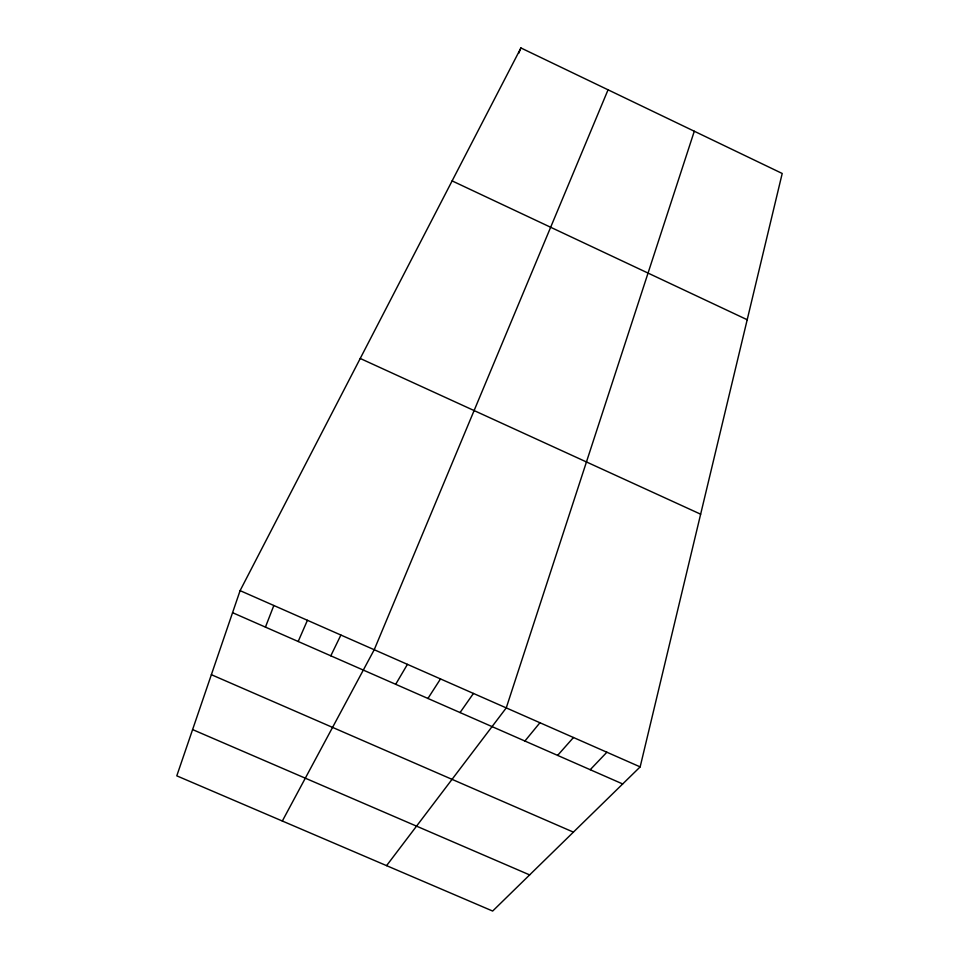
<?xml version="1.0" encoding="UTF-8"?>
<svg xmlns="http://www.w3.org/2000/svg" width="959" height="959" viewBox="0 0 959 959"><rect width="100%" height="100%" fill="white"/><g stroke="black" fill="none" stroke-linecap="round" stroke-linejoin="round"><path stroke-width="1.44" d="M640.156 766.888L782.208 173.471L520.917 47.95L240.098 590.636L176.792 775.843L492.65 911.05L640.156 766.888L240.098 590.636M694.292 131.239L506.256 707.898L386.573 865.641M265.439 627.114L273.83 605.501M518.735 53.284L520.917 47.95M608.054 89.81L374.226 649.734L282.33 821.024M298.189 641.487L307.419 620.305M330.807 655.812L340.889 635.05M395.683 684.294L407.431 664.359M427.93 698.452L440.505 678.924M460.056 712.561L473.446 693.441M524.909 741.031L539.941 722.738M557.623 755.404L573.47 737.507M590.217 769.705L606.879 752.228M192.603 729.583L529.632 874.908M211.364 674.692L573.398 832.124M232.558 612.681L622.679 783.959M360.236 358.474L700.645 514.192M452.121 180.903L747.193 319.731"/></g></svg>
